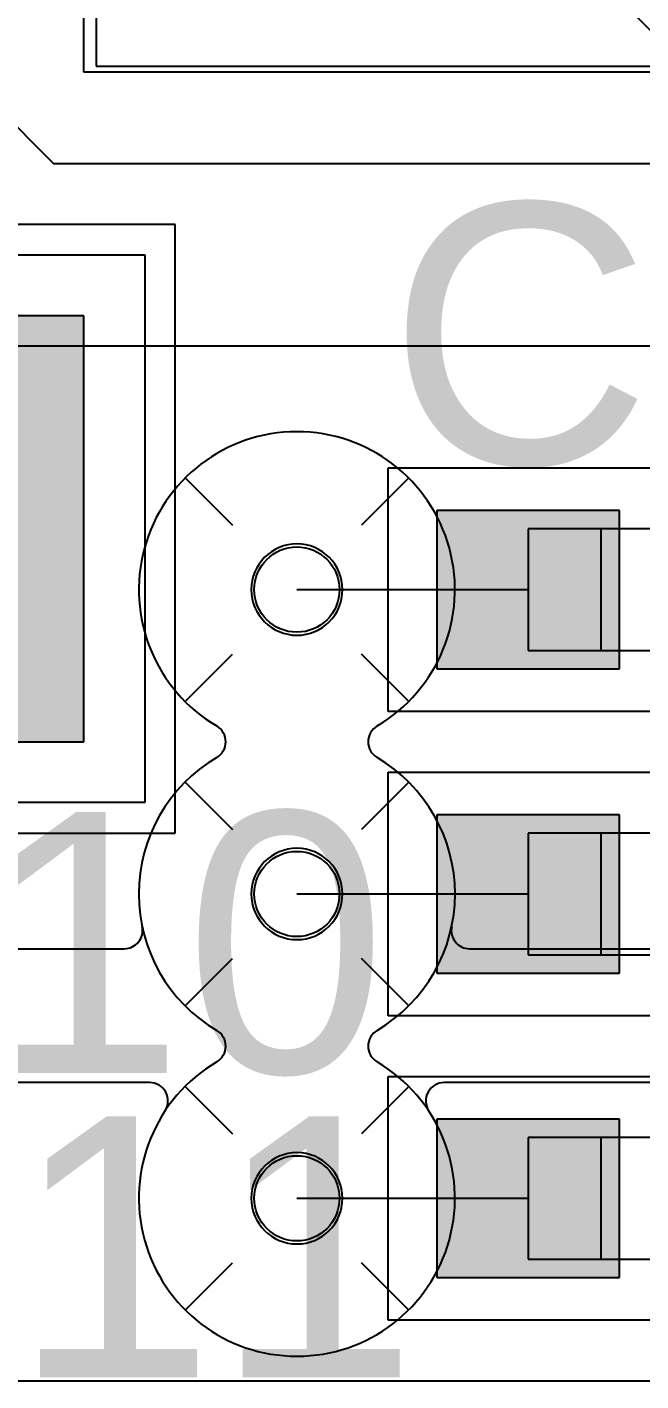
# Model space of a CAD drawing. Header units: inches. Extents: x -0.63 to 3.45, y 0 to 2.67.
# Drawn here: x 0.3957 to 0.4965, y 1.01 to 1.2324 of the extents above; entities that cross this region are included whole.
import ezdxf

# ---------------------------------------------------------------- set-up
doc = ezdxf.new("R2010")
doc.units = ezdxf.units.IN
doc.header["$MEASUREMENT"] = 0
for name, color, linetype in [('Bottom', 7, 'Continuous'), ('L2_GND', 7, 'Continuous'), ('L5_GND', 7, 'Continuous'), ('Layer_20', 7, 'Continuous'), ('LAYNR4', 7, 'Continuous'), ('LAYNR5', 7, 'Continuous'), ('PADLAYER_BOT', 7, 'Continuous'), ('PADLAYER_INNER', 7, 'Continuous'), ('PADLAYER_TOP', 7, 'Continuous'), ('SILKCREEN_COMP_TOP', 7, 'Continuous'), ('SILKSCREEN_TEXT_TOP', 7, 'Continuous'), ('TOOL_TOP', 7, 'Continuous'), ('Trace_Route_Top', 7, 'Continuous')]:
    doc.layers.add(name, color=color, linetype=linetype)

# ---------------------------------------------------------------- blocks, each defined once
blk = doc.blocks.new('SE269')
at = {"layer": 'Trace_Route_Top', "color": 7, "linetype": 'Continuous'}
blk.add_line((0.265, 1.01), (0.58, 1.01), dxfattribs=at)
blk = doc.blocks.new('SE268')
at = {"layer": 'Trace_Route_Top'}
blk.add_blockref('SE269', (0, 0), dxfattribs=at)
blk = doc.blocks.new('SE345')
at = {"layer": 'Trace_Route_Top', "color": 7, "linetype": 'Continuous'}
blk.add_line((0.44, 1.09), (0.478, 1.09), dxfattribs=at)
blk = doc.blocks.new('SE344')
at = {"layer": 'Trace_Route_Top'}
blk.add_blockref('SE345', (0, 0), dxfattribs=at)
blk = doc.blocks.new('SE347')
at = {"layer": 'Trace_Route_Top', "color": 7, "linetype": 'Continuous'}
blk.add_line((0.44, 1.04), (0.478, 1.04), dxfattribs=at)
blk = doc.blocks.new('SE346')
at = {"layer": 'Trace_Route_Top'}
blk.add_blockref('SE347', (0, 0), dxfattribs=at)
blk = doc.blocks.new('SE355')
at = {"layer": 'Trace_Route_Top', "color": 7, "linetype": 'Continuous'}
blk.add_line((0.44, 1.14), (0.478, 1.14), dxfattribs=at)
blk = doc.blocks.new('SE354')
at = {"layer": 'Trace_Route_Top'}
blk.add_blockref('SE355', (0, 0), dxfattribs=at)
blk = doc.blocks.new('SE687')
at = {"layer": 'Trace_Route_Top', "color": 7, "linetype": 'Continuous'}
for p, q in [((0.347, 1.225), (0.385, 1.225)), ((0.385, 1.225), (0.4, 1.21)), ((0.4, 1.21), (0.525, 1.21))]:
    blk.add_line(p, q, dxfattribs=at)
blk = doc.blocks.new('SE686')
at = {"layer": 'Trace_Route_Top'}
blk.add_blockref('SE687', (0, 0), dxfattribs=at)
blk = doc.blocks.new('SE699')
at = {"layer": 'Trace_Route_Top', "color": 7, "linetype": 'Continuous'}
for p, q in [((0.38, 1.18), (0.375, 1.15)), ((0.55925, 1.18), (0.38, 1.18))]:
    blk.add_line(p, q, dxfattribs=at)
blk = doc.blocks.new('SE698')
at = {"layer": 'Trace_Route_Top'}
blk.add_blockref('SE699', (0, 0), dxfattribs=at)
blk = doc.blocks.new('SE715')
at = {"layer": 'L2_GND', "color": 7, "linetype": 'Continuous'}
for centre, radius, start, end in [((0.44, 1.13997), 0.02597, 300.5, 239.5), ((0.42529, 1.115), 0.00301, 300.5, 59.5), ((0.45471, 1.115), 0.00301, 120.5, 239.5), ((0.44002, 1.09), 0.02601, 120.5, 239.5), ((0.43998, 1.09), 0.02601, 300.5, 59.5), ((0.42529, 1.065), 0.00301, 300.5, 59.5), ((0.45471, 1.065), 0.00301, 120.5, 239.5), ((0.44, 1.04003), 0.02597, 120.5, 59.5)]:
    blk.add_arc(centre, radius, start, end, dxfattribs=at)
blk = doc.blocks.new('SE714')
at = {"layer": 'L2_GND'}
blk.add_blockref('SE715', (0, 0), dxfattribs=at)
blk = doc.blocks.new('SE983')
at = {"layer": 'L2_GND', "color": 7, "linetype": 'Continuous'}
blk.add_line((0.45838, 1.15838), (0.45061, 1.15061), dxfattribs=at)
blk = doc.blocks.new('SE982')
at = {"layer": 'L2_GND'}
blk.add_blockref('SE983', (0, 0), dxfattribs=at)
blk = doc.blocks.new('SE985')
at = {"layer": 'L2_GND', "color": 7, "linetype": 'Continuous'}
blk.add_line((0.42162, 1.15838), (0.42939, 1.15061), dxfattribs=at)
blk = doc.blocks.new('SE984')
at = {"layer": 'L2_GND'}
blk.add_blockref('SE985', (0, 0), dxfattribs=at)
blk = doc.blocks.new('SE987')
at = {"layer": 'L2_GND', "color": 7, "linetype": 'Continuous'}
blk.add_line((0.42162, 1.12162), (0.42939, 1.12939), dxfattribs=at)
blk = doc.blocks.new('SE986')
at = {"layer": 'L2_GND'}
blk.add_blockref('SE987', (0, 0), dxfattribs=at)
blk = doc.blocks.new('SE989')
at = {"layer": 'L2_GND', "color": 7, "linetype": 'Continuous'}
blk.add_line((0.45838, 1.12162), (0.45061, 1.12939), dxfattribs=at)
blk = doc.blocks.new('SE988')
at = {"layer": 'L2_GND'}
blk.add_blockref('SE989', (0, 0), dxfattribs=at)
blk = doc.blocks.new('SE1099')
at = {"layer": 'L2_GND', "color": 7, "linetype": 'Continuous'}
blk.add_line((0.45838, 1.05838), (0.45061, 1.05061), dxfattribs=at)
blk = doc.blocks.new('SE1098')
at = {"layer": 'L2_GND'}
blk.add_blockref('SE1099', (0, 0), dxfattribs=at)
blk = doc.blocks.new('SE1101')
at = {"layer": 'L2_GND', "color": 7, "linetype": 'Continuous'}
blk.add_line((0.42162, 1.05838), (0.42939, 1.05061), dxfattribs=at)
blk = doc.blocks.new('SE1100')
at = {"layer": 'L2_GND'}
blk.add_blockref('SE1101', (0, 0), dxfattribs=at)
blk = doc.blocks.new('SE1103')
at = {"layer": 'L2_GND', "color": 7, "linetype": 'Continuous'}
blk.add_line((0.42162, 1.02162), (0.42939, 1.02939), dxfattribs=at)
blk = doc.blocks.new('SE1102')
at = {"layer": 'L2_GND'}
blk.add_blockref('SE1103', (0, 0), dxfattribs=at)
blk = doc.blocks.new('SE1105')
at = {"layer": 'L2_GND', "color": 7, "linetype": 'Continuous'}
blk.add_line((0.45838, 1.02162), (0.45061, 1.02939), dxfattribs=at)
blk = doc.blocks.new('SE1104')
at = {"layer": 'L2_GND'}
blk.add_blockref('SE1105', (0, 0), dxfattribs=at)
blk = doc.blocks.new('SE1107')
at = {"layer": 'L2_GND', "color": 7, "linetype": 'Continuous'}
blk.add_line((0.45838, 1.10838), (0.45061, 1.10061), dxfattribs=at)
blk = doc.blocks.new('SE1106')
at = {"layer": 'L2_GND'}
blk.add_blockref('SE1107', (0, 0), dxfattribs=at)
blk = doc.blocks.new('SE1109')
at = {"layer": 'L2_GND', "color": 7, "linetype": 'Continuous'}
blk.add_line((0.42162, 1.10838), (0.42939, 1.10061), dxfattribs=at)
blk = doc.blocks.new('SE1108')
at = {"layer": 'L2_GND'}
blk.add_blockref('SE1109', (0, 0), dxfattribs=at)
blk = doc.blocks.new('SE1111')
at = {"layer": 'L2_GND', "color": 7, "linetype": 'Continuous'}
blk.add_line((0.42162, 1.07162), (0.42939, 1.07939), dxfattribs=at)
blk = doc.blocks.new('SE1110')
at = {"layer": 'L2_GND'}
blk.add_blockref('SE1111', (0, 0), dxfattribs=at)
blk = doc.blocks.new('SE1113')
at = {"layer": 'L2_GND', "color": 7, "linetype": 'Continuous'}
blk.add_line((0.45838, 1.07162), (0.45061, 1.07939), dxfattribs=at)
blk = doc.blocks.new('SE1112')
at = {"layer": 'L2_GND'}
blk.add_blockref('SE1113', (0, 0), dxfattribs=at)
blk = doc.blocks.new('SE1251')
at = {"layer": 'LAYNR4', "color": 7, "linetype": 'Continuous'}
for centre, radius, start, end in [((0.44, 1.13997), 0.02597, 300.5, 239.5), ((0.42529, 1.115), 0.00301, 300.5, 59.5), ((0.45471, 1.115), 0.00301, 120.5, 239.5), ((0.44002, 1.09), 0.02601, 120.5, 239.5), ((0.43998, 1.09), 0.02601, 300.5, 59.5), ((0.42529, 1.065), 0.00301, 300.5, 59.5), ((0.45471, 1.065), 0.00301, 120.5, 239.5), ((0.44, 1.04003), 0.02597, 120.5, 59.5)]:
    blk.add_arc(centre, radius, start, end, dxfattribs=at)
blk = doc.blocks.new('SE1250')
at = {"layer": 'LAYNR4'}
blk.add_blockref('SE1251', (0, 0), dxfattribs=at)
blk = doc.blocks.new('SE1359')
at = {"layer": 'L5_GND', "color": 7, "linetype": 'Continuous'}
for centre, radius, start, end in [((0.44, 1.13997), 0.02597, 300.5, 239.5), ((0.42529, 1.115), 0.00301, 300.5, 59.5), ((0.45471, 1.115), 0.00301, 120.5, 239.5), ((0.44002, 1.09), 0.02601, 120.5, 239.5), ((0.43998, 1.09), 0.02601, 300.5, 59.5), ((0.42529, 1.065), 0.00301, 300.5, 59.5), ((0.45471, 1.065), 0.00301, 120.5, 239.5), ((0.44, 1.04003), 0.02597, 120.5, 59.5)]:
    blk.add_arc(centre, radius, start, end, dxfattribs=at)
blk = doc.blocks.new('SE1358')
at = {"layer": 'L5_GND'}
blk.add_blockref('SE1359', (0, 0), dxfattribs=at)
blk = doc.blocks.new('SE1627')
at = {"layer": 'L5_GND', "color": 7, "linetype": 'Continuous'}
blk.add_line((0.45838, 1.15838), (0.45061, 1.15061), dxfattribs=at)
blk = doc.blocks.new('SE1626')
at = {"layer": 'L5_GND'}
blk.add_blockref('SE1627', (0, 0), dxfattribs=at)
blk = doc.blocks.new('SE1629')
at = {"layer": 'L5_GND', "color": 7, "linetype": 'Continuous'}
blk.add_line((0.42162, 1.15838), (0.42939, 1.15061), dxfattribs=at)
blk = doc.blocks.new('SE1628')
at = {"layer": 'L5_GND'}
blk.add_blockref('SE1629', (0, 0), dxfattribs=at)
blk = doc.blocks.new('SE1631')
at = {"layer": 'L5_GND', "color": 7, "linetype": 'Continuous'}
blk.add_line((0.42162, 1.12162), (0.42939, 1.12939), dxfattribs=at)
blk = doc.blocks.new('SE1630')
at = {"layer": 'L5_GND'}
blk.add_blockref('SE1631', (0, 0), dxfattribs=at)
blk = doc.blocks.new('SE1633')
at = {"layer": 'L5_GND', "color": 7, "linetype": 'Continuous'}
blk.add_line((0.45838, 1.12162), (0.45061, 1.12939), dxfattribs=at)
blk = doc.blocks.new('SE1632')
at = {"layer": 'L5_GND'}
blk.add_blockref('SE1633', (0, 0), dxfattribs=at)
blk = doc.blocks.new('SE1743')
at = {"layer": 'L5_GND', "color": 7, "linetype": 'Continuous'}
blk.add_line((0.45838, 1.05838), (0.45061, 1.05061), dxfattribs=at)
blk = doc.blocks.new('SE1742')
at = {"layer": 'L5_GND'}
blk.add_blockref('SE1743', (0, 0), dxfattribs=at)
blk = doc.blocks.new('SE1745')
at = {"layer": 'L5_GND', "color": 7, "linetype": 'Continuous'}
blk.add_line((0.42162, 1.05838), (0.42939, 1.05061), dxfattribs=at)
blk = doc.blocks.new('SE1744')
at = {"layer": 'L5_GND'}
blk.add_blockref('SE1745', (0, 0), dxfattribs=at)
blk = doc.blocks.new('SE1747')
at = {"layer": 'L5_GND', "color": 7, "linetype": 'Continuous'}
blk.add_line((0.42162, 1.02162), (0.42939, 1.02939), dxfattribs=at)
blk = doc.blocks.new('SE1746')
at = {"layer": 'L5_GND'}
blk.add_blockref('SE1747', (0, 0), dxfattribs=at)
blk = doc.blocks.new('SE1749')
at = {"layer": 'L5_GND', "color": 7, "linetype": 'Continuous'}
blk.add_line((0.45838, 1.02162), (0.45061, 1.02939), dxfattribs=at)
blk = doc.blocks.new('SE1748')
at = {"layer": 'L5_GND'}
blk.add_blockref('SE1749', (0, 0), dxfattribs=at)
blk = doc.blocks.new('SE1751')
at = {"layer": 'L5_GND', "color": 7, "linetype": 'Continuous'}
blk.add_line((0.45838, 1.10838), (0.45061, 1.10061), dxfattribs=at)
blk = doc.blocks.new('SE1750')
at = {"layer": 'L5_GND'}
blk.add_blockref('SE1751', (0, 0), dxfattribs=at)
blk = doc.blocks.new('SE1753')
at = {"layer": 'L5_GND', "color": 7, "linetype": 'Continuous'}
blk.add_line((0.42162, 1.10838), (0.42939, 1.10061), dxfattribs=at)
blk = doc.blocks.new('SE1752')
at = {"layer": 'L5_GND'}
blk.add_blockref('SE1753', (0, 0), dxfattribs=at)
blk = doc.blocks.new('SE1755')
at = {"layer": 'L5_GND', "color": 7, "linetype": 'Continuous'}
blk.add_line((0.42162, 1.07162), (0.42939, 1.07939), dxfattribs=at)
blk = doc.blocks.new('SE1754')
at = {"layer": 'L5_GND'}
blk.add_blockref('SE1755', (0, 0), dxfattribs=at)
blk = doc.blocks.new('SE1757')
at = {"layer": 'L5_GND', "color": 7, "linetype": 'Continuous'}
blk.add_line((0.45838, 1.07162), (0.45061, 1.07939), dxfattribs=at)
blk = doc.blocks.new('SE1756')
at = {"layer": 'L5_GND'}
blk.add_blockref('SE1757', (0, 0), dxfattribs=at)
blk = doc.blocks.new('SE1887')
at = {"layer": 'LAYNR5', "color": 7, "linetype": 'Continuous'}
for p, q in [((0.3858, 1.081), (0.41163, 1.081)), ((0.46837, 1.081), (0.96876, 1.081))]:
    blk.add_line(p, q, dxfattribs=at)
for centre, radius, start, end in [((0.44, 1.13997), 0.02597, 300.5, 239.5), ((0.42529, 1.115), 0.00301, 300.5, 59.5), ((0.45471, 1.115), 0.00301, 120.5, 239.5), ((0.41163, 1.084), 0.003, 270.0636, 11.9636), ((0.46837, 1.084), 0.003, 168.0364, 269.9364)]:
    blk.add_arc(centre, radius, start, end, dxfattribs=at)
blk = doc.blocks.new('SE1886')
at = {"layer": 'LAYNR5'}
blk.add_blockref('SE1887', (0, 0), dxfattribs=at)
blk = doc.blocks.new('SE1991')
at = {"layer": 'LAYNR5', "color": 7, "linetype": 'Continuous'}
for p, q in [((0.41581, 1.059), (0.38124, 1.059)), ((0.9692, 1.059), (0.46419, 1.059))]:
    blk.add_line(p, q, dxfattribs=at)
for centre, start, end in [((0.41581, 1.056), 326.5127, 89.9127), ((0.46419, 1.056), 90.0873, 213.4873)]:
    blk.add_arc(centre, 0.003, start, end, dxfattribs=at)
blk = doc.blocks.new('SE1990')
at = {"layer": 'LAYNR5'}
blk.add_blockref('SE1991', (0, 0), dxfattribs=at)
blk = doc.blocks.new('SE2117')
at = {"layer": 'Bottom', "color": 7, "linetype": 'Continuous'}
for centre, radius, start, end in [((0.44, 1.13997), 0.02597, 300.5, 239.5), ((0.42529, 1.115), 0.00301, 300.5, 59.5), ((0.45471, 1.115), 0.00301, 120.5, 239.5), ((0.44002, 1.09), 0.02601, 120.5, 239.5), ((0.43998, 1.09), 0.02601, 300.5, 59.5), ((0.42529, 1.065), 0.00301, 300.5, 59.5), ((0.45471, 1.065), 0.00301, 120.5, 239.5), ((0.44, 1.04003), 0.02597, 120.5, 59.5)]:
    blk.add_arc(centre, radius, start, end, dxfattribs=at)
blk = doc.blocks.new('SE2116')
at = {"layer": 'Bottom'}
blk.add_blockref('SE2117', (0, 0), dxfattribs=at)
blk = doc.blocks.new('SE2433')
at = {"layer": 'PADLAYER_TOP', "color": 7, "linetype": 'Continuous'}
for start, end in [(0, 180), (180, 0)]:
    blk.add_arc((0.44, 1.14), 0.0075, start, end, dxfattribs=at)
blk = doc.blocks.new('SE2432')
at = {"layer": 'PADLAYER_TOP'}
blk.add_blockref('SE2433', (0, 0), dxfattribs=at)
blk = doc.blocks.new('SE2435')
at = {"layer": 'PADLAYER_INNER', "color": 7, "linetype": 'Continuous'}
for start, end in [(0, 180), (180, 0)]:
    blk.add_arc((0.44, 1.14), 0.0075, start, end, dxfattribs=at)
blk = doc.blocks.new('SE2434')
at = {"layer": 'PADLAYER_INNER'}
blk.add_blockref('SE2435', (0, 0), dxfattribs=at)
blk = doc.blocks.new('SE2437')
at = {"layer": 'PADLAYER_BOT', "color": 7, "linetype": 'Continuous'}
for start, end in [(0, 180), (180, 0)]:
    blk.add_arc((0.44, 1.14), 0.0075, start, end, dxfattribs=at)
blk = doc.blocks.new('SE2436')
at = {"layer": 'PADLAYER_BOT'}
blk.add_blockref('SE2437', (0, 0), dxfattribs=at)
blk = doc.blocks.new('SE2451')
at = {"layer": 'PADLAYER_TOP', "color": 7, "linetype": 'Continuous'}
for start, end in [(0, 180), (180, 0)]:
    blk.add_arc((0.44, 1.09), 0.0075, start, end, dxfattribs=at)
blk = doc.blocks.new('SE2450')
at = {"layer": 'PADLAYER_TOP'}
blk.add_blockref('SE2451', (0, 0), dxfattribs=at)
blk = doc.blocks.new('SE2453')
at = {"layer": 'PADLAYER_INNER', "color": 7, "linetype": 'Continuous'}
for start, end in [(0, 180), (180, 0)]:
    blk.add_arc((0.44, 1.09), 0.0075, start, end, dxfattribs=at)
blk = doc.blocks.new('SE2452')
at = {"layer": 'PADLAYER_INNER'}
blk.add_blockref('SE2453', (0, 0), dxfattribs=at)
blk = doc.blocks.new('SE2455')
at = {"layer": 'PADLAYER_BOT', "color": 7, "linetype": 'Continuous'}
for start, end in [(0, 180), (180, 0)]:
    blk.add_arc((0.44, 1.09), 0.0075, start, end, dxfattribs=at)
blk = doc.blocks.new('SE2454')
at = {"layer": 'PADLAYER_BOT'}
blk.add_blockref('SE2455', (0, 0), dxfattribs=at)
blk = doc.blocks.new('SE2457')
at = {"layer": 'PADLAYER_TOP', "color": 7, "linetype": 'Continuous'}
for start, end in [(0, 180), (180, 0)]:
    blk.add_arc((0.44, 1.04), 0.0075, start, end, dxfattribs=at)
blk = doc.blocks.new('SE2456')
at = {"layer": 'PADLAYER_TOP'}
blk.add_blockref('SE2457', (0, 0), dxfattribs=at)
blk = doc.blocks.new('SE2459')
at = {"layer": 'PADLAYER_INNER', "color": 7, "linetype": 'Continuous'}
for start, end in [(0, 180), (180, 0)]:
    blk.add_arc((0.44, 1.04), 0.0075, start, end, dxfattribs=at)
blk = doc.blocks.new('SE2458')
at = {"layer": 'PADLAYER_INNER'}
blk.add_blockref('SE2459', (0, 0), dxfattribs=at)
blk = doc.blocks.new('SE2461')
at = {"layer": 'PADLAYER_BOT', "color": 7, "linetype": 'Continuous'}
for start, end in [(0, 180), (180, 0)]:
    blk.add_arc((0.44, 1.04), 0.0075, start, end, dxfattribs=at)
blk = doc.blocks.new('SE2460')
at = {"layer": 'PADLAYER_BOT'}
blk.add_blockref('SE2461', (0, 0), dxfattribs=at)
blk = doc.blocks.new('SE2907')
at = {"layer": 'SILKCREEN_COMP_TOP', "color": 7, "linetype": 'Continuous'}
for p, q in [((0.455, 1.07), (0.455, 1.11)), ((0.455, 1.11), (0.545, 1.11)), ((0.545, 1.11), (0.545, 1.07)), ((0.545, 1.07), (0.455, 1.07))]:
    blk.add_line(p, q, dxfattribs=at)
blk = doc.blocks.new('SE2906')
at = {"layer": 'SILKCREEN_COMP_TOP'}
blk.add_blockref('SE2907', (0, 0), dxfattribs=at)
blk = doc.blocks.new('SE2911')
at = {"layer": 'Layer_20', "color": 7, "linetype": 'Continuous'}
for p, q in [((0.478, 1.1), (0.478, 1.08)), ((0.522, 1.1), (0.478, 1.1)), ((0.522, 1.08), (0.522, 1.1)), ((0.478, 1.08), (0.522, 1.08))]:
    blk.add_line(p, q, dxfattribs=at)
blk = doc.blocks.new('SE2910')
at = {"layer": 'Layer_20'}
blk.add_blockref('SE2911', (0, 0), dxfattribs=at)
blk = doc.blocks.new('SE2915')
at = {"layer": 'Layer_20', "color": 7, "linetype": 'Continuous'}
for p, q in [((0.49, 1.1), (0.478, 1.1)), ((0.478, 1.1), (0.478, 1.08)), ((0.49, 1.08), (0.49, 1.1)), ((0.478, 1.08), (0.49, 1.08))]:
    blk.add_line(p, q, dxfattribs=at)
blk = doc.blocks.new('SE2914')
at = {"layer": 'Layer_20'}
blk.add_blockref('SE2915', (0, 0), dxfattribs=at)
blk = doc.blocks.new('SE2917')
at = {"layer": 'SILKCREEN_COMP_TOP', "color": 7, "linetype": 'Continuous'}
for p, q in [((0.455, 1.02), (0.455, 1.06)), ((0.455, 1.06), (0.545, 1.06)), ((0.545, 1.06), (0.545, 1.02)), ((0.545, 1.02), (0.455, 1.02))]:
    blk.add_line(p, q, dxfattribs=at)
blk = doc.blocks.new('SE2916')
at = {"layer": 'SILKCREEN_COMP_TOP'}
blk.add_blockref('SE2917', (0, 0), dxfattribs=at)
blk = doc.blocks.new('SE2921')
at = {"layer": 'Layer_20', "color": 7, "linetype": 'Continuous'}
for p, q in [((0.478, 1.05), (0.478, 1.03)), ((0.522, 1.05), (0.478, 1.05)), ((0.522, 1.03), (0.522, 1.05)), ((0.478, 1.03), (0.522, 1.03))]:
    blk.add_line(p, q, dxfattribs=at)
blk = doc.blocks.new('SE2920')
at = {"layer": 'Layer_20'}
blk.add_blockref('SE2921', (0, 0), dxfattribs=at)
blk = doc.blocks.new('SE2925')
at = {"layer": 'Layer_20', "color": 7, "linetype": 'Continuous'}
for p, q in [((0.49, 1.05), (0.478, 1.05)), ((0.478, 1.05), (0.478, 1.03)), ((0.49, 1.03), (0.49, 1.05)), ((0.478, 1.03), (0.49, 1.03))]:
    blk.add_line(p, q, dxfattribs=at)
blk = doc.blocks.new('SE2924')
at = {"layer": 'Layer_20'}
blk.add_blockref('SE2925', (0, 0), dxfattribs=at)
blk = doc.blocks.new('SE3087')
at = {"layer": 'SILKCREEN_COMP_TOP', "color": 7, "linetype": 'Continuous'}
for p, q in [((0.455, 1.12), (0.455, 1.16)), ((0.455, 1.16), (0.545, 1.16)), ((0.545, 1.16), (0.545, 1.12)), ((0.545, 1.12), (0.455, 1.12))]:
    blk.add_line(p, q, dxfattribs=at)
blk = doc.blocks.new('SE3086')
at = {"layer": 'SILKCREEN_COMP_TOP'}
blk.add_blockref('SE3087', (0, 0), dxfattribs=at)
blk = doc.blocks.new('SE3091')
at = {"layer": 'Layer_20', "color": 7, "linetype": 'Continuous'}
for p, q in [((0.478, 1.15), (0.478, 1.13)), ((0.522, 1.15), (0.478, 1.15)), ((0.522, 1.13), (0.522, 1.15)), ((0.478, 1.13), (0.522, 1.13))]:
    blk.add_line(p, q, dxfattribs=at)
blk = doc.blocks.new('SE3090')
at = {"layer": 'Layer_20'}
blk.add_blockref('SE3091', (0, 0), dxfattribs=at)
blk = doc.blocks.new('SE3095')
at = {"layer": 'Layer_20', "color": 7, "linetype": 'Continuous'}
for p, q in [((0.49, 1.15), (0.478, 1.15)), ((0.478, 1.15), (0.478, 1.13)), ((0.49, 1.13), (0.49, 1.15)), ((0.478, 1.13), (0.49, 1.13))]:
    blk.add_line(p, q, dxfattribs=at)
blk = doc.blocks.new('SE3094')
at = {"layer": 'Layer_20'}
blk.add_blockref('SE3095', (0, 0), dxfattribs=at)
blk = doc.blocks.new('SE3545')
at = {"layer": 'SILKSCREEN_TEXT_TOP', "color": 7, "linetype": 'Continuous'}
for p, q in [((0.3475, 1.195), (0.415, 1.195)), ((0.415, 1.195), (0.415, 1.105)), ((0.415, 1.105), (0.3475, 1.105))]:
    blk.add_line(p, q, dxfattribs=at)
blk = doc.blocks.new('SE3544')
at = {"layer": 'SILKSCREEN_TEXT_TOP'}
blk.add_blockref('SE3545', (0, 0), dxfattribs=at)
blk = doc.blocks.new('SE3547')
at = {"layer": 'SILKCREEN_COMP_TOP', "color": 7, "linetype": 'Continuous'}
for p, q in [((0.42, 1.2), (0.2, 1.2)), ((0.2, 1.2), (0.2, 1.1)), ((0.42, 1.1), (0.42, 1.2)), ((0.2, 1.1), (0.42, 1.1))]:
    blk.add_line(p, q, dxfattribs=at)
blk = doc.blocks.new('SE3546')
at = {"layer": 'SILKCREEN_COMP_TOP'}
blk.add_blockref('SE3547', (0, 0), dxfattribs=at)
blk = doc.blocks.new('SE3693')
at = {"layer": 'SILKCREEN_COMP_TOP', "color": 7, "linetype": 'Continuous'}
for p, q in [((0.405, 1.225), (0.405, 1.275)), ((0.405, 1.275), (0.503, 1.275)), ((0.503, 1.275), (0.503, 1.225)), ((0.503, 1.225), (0.405, 1.225))]:
    blk.add_line(p, q, dxfattribs=at)
blk = doc.blocks.new('SE3692')
at = {"layer": 'SILKCREEN_COMP_TOP'}
blk.add_blockref('SE3693', (0, 0), dxfattribs=at)
blk = doc.blocks.new('SE3695')
at = {"layer": 'SILKCREEN_COMP_TOP', "color": 7, "linetype": 'Continuous'}
for p, q in [((0.503, 1.273), (0.48, 1.25)), ((0.48, 1.25), (0.503, 1.227))]:
    blk.add_line(p, q, dxfattribs=at)
blk = doc.blocks.new('SE3694')
at = {"layer": 'SILKCREEN_COMP_TOP'}
blk.add_blockref('SE3695', (0, 0), dxfattribs=at)
blk = doc.blocks.new('SE3697')
at = {"layer": 'SILKSCREEN_TEXT_TOP', "color": 7, "linetype": 'Continuous'}
for p, q in [((0.407, 1.274), (0.407, 1.226)), ((0.503, 1.274), (0.407, 1.274)), ((0.503, 1.226), (0.503, 1.274)), ((0.407, 1.226), (0.503, 1.226))]:
    blk.add_line(p, q, dxfattribs=at)
blk = doc.blocks.new('SE3696')
at = {"layer": 'SILKSCREEN_TEXT_TOP'}
blk.add_blockref('SE3697', (0, 0), dxfattribs=at)

msp = doc.modelspace()

# ---------------------------------------------------------------- hatches: boundary and pattern name
at = {"layer": 'PADLAYER_TOP', "linetype": 'Continuous'}
for points in [[(0.405, 1.115), (0.405, 1.185), (0.345, 1.185), (0.345, 1.115)], [(0.463, 1.127), (0.493, 1.127), (0.493, 1.153), (0.463, 1.153)], [(0.463, 1.077), (0.493, 1.077), (0.493, 1.103), (0.463, 1.103)], [(0.463, 1.027), (0.493, 1.027), (0.493, 1.053), (0.463, 1.053)]]:
    msp.add_hatch(color=7, dxfattribs=at).paths.add_polyline_path(points)

# ---------------------------------------------------------------- linework, layer by layer
at = {"layer": 'PADLAYER_TOP', "color": 7, "linetype": 'Continuous'}
for p, q in [((0.405, 1.185), (0.345, 1.185)), ((0.405, 1.115), (0.405, 1.185)), ((0.493, 1.153), (0.463, 1.153)), ((0.463, 1.153), (0.463, 1.127)), ((0.493, 1.127), (0.493, 1.153)), ((0.463, 1.127), (0.493, 1.127)), ((0.345, 1.115), (0.405, 1.115)), ((0.493, 1.103), (0.463, 1.103)), ((0.463, 1.103), (0.463, 1.077)), ((0.493, 1.077), (0.493, 1.103)), ((0.463, 1.077), (0.493, 1.077)), ((0.493, 1.053), (0.463, 1.053)), ((0.463, 1.053), (0.463, 1.027)), ((0.493, 1.027), (0.493, 1.053)), ((0.463, 1.027), (0.493, 1.027))]:
    msp.add_line(p, q, dxfattribs=at)
at = {"layer": 'TOOL_TOP', "color": 7, "linetype": 'Continuous'}
for centre in [(0.44, 1.14), (0.44, 1.09), (0.44, 1.04)]:
    msp.add_circle(centre, 0.007, dxfattribs=at)

# ---------------------------------------------------------------- block references
for name in ['SE1886', 'SE3692', 'SE3696', 'SE3694', 'SE1990', 'SE686', 'SE3546', 'SE3544', 'SE698', 'SE714', 'SE1250', 'SE1358', 'SE2116', 'SE3086', 'SE984', 'SE1628', 'SE982', 'SE1626', 'SE3090', 'SE3094', 'SE2432', 'SE2434', 'SE2436', 'SE354', 'SE986', 'SE1630', 'SE988', 'SE1632', 'SE2906', 'SE1108', 'SE1752', 'SE1106', 'SE1750', 'SE2910', 'SE2914', 'SE2450', 'SE2452', 'SE2454', 'SE344', 'SE1110', 'SE1754', 'SE1112', 'SE1756', 'SE2916', 'SE1100', 'SE1744', 'SE1098', 'SE1742', 'SE2920', 'SE2924', 'SE2456', 'SE2458', 'SE2460', 'SE346', 'SE268', 'SE1102', 'SE1746', 'SE1104', 'SE1748']:
    msp.add_blockref(name, (0, 0))

# ---------------------------------------------------------------- texts
at = {"layer": 'SILKSCREEN_TEXT_TOP', "char_height": 0.042857, "attachment_point": 7, "rotation": 0}
for s, insert, width in [('{\\fArial|b0||i0||c0|p34;\\C7;\\H4.2857e-002;\\W1.;C9}', (0.455, 1.16), 0.0763977), ('{\\fArial|b0||i0||c0|p34;\\C7;\\H4.2857e-002;\\W1.;C10}', (0.345, 1.06), 0.1099379), ('{\\fArial|b0||i0||c0|p34;\\C7;\\H4.2857e-002;\\W1.;C11}', (0.35, 1.01), 0.1099379)]:
    msp.add_mtext(s, dxfattribs=dict(at, insert=insert, width=width))

doc.saveas('drawing.dxf')
